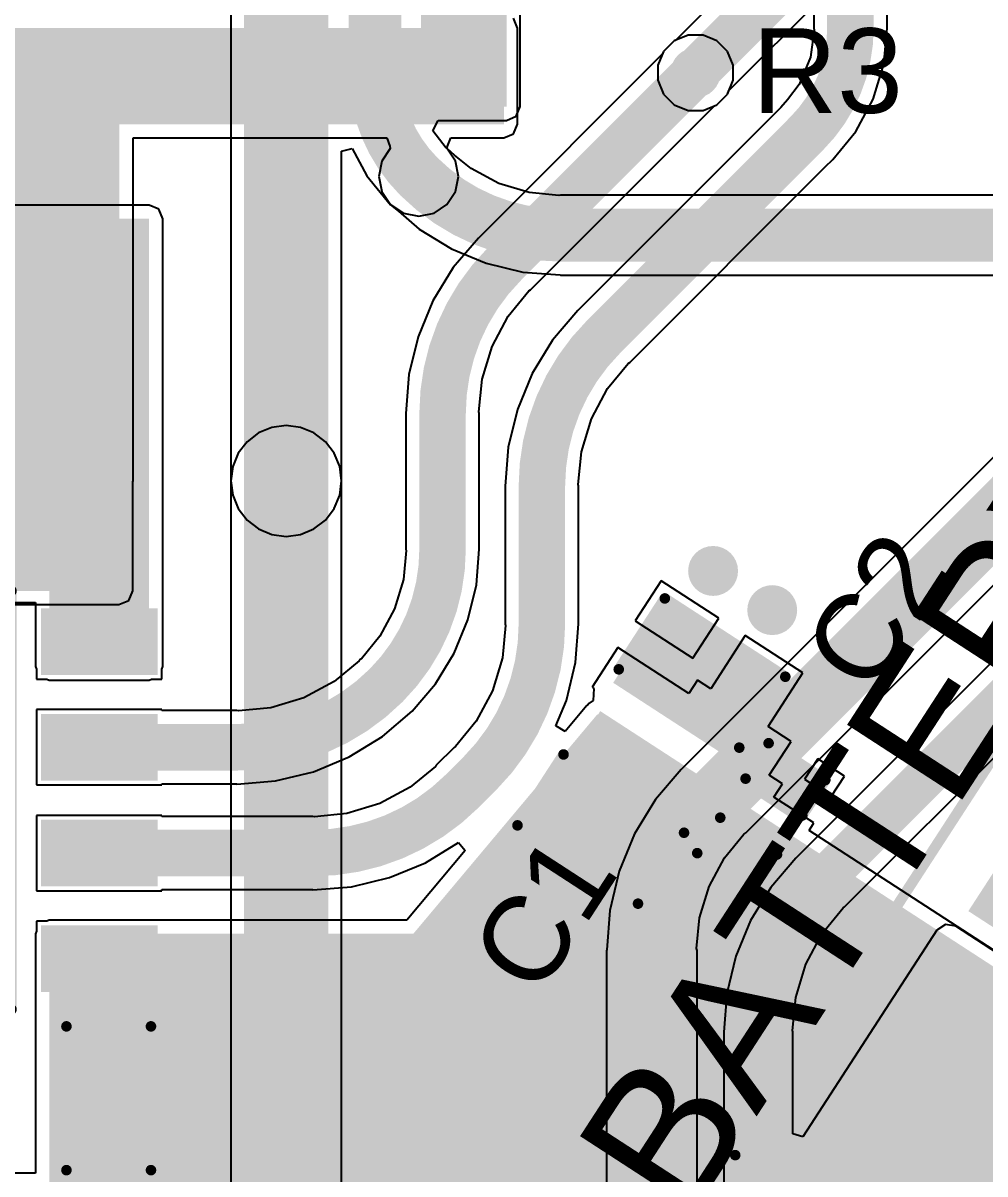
# Model space of a CAD drawing. Header units: millimetres. Extents: x -0.21 to 2.41, y -2.08 to 4.57.
# Drawn here: x 1.58 to 2.035, y -1.493 to -0.948 of the extents above; entities that cross this region are included whole.
import ezdxf

# ---------------------------------------------------------------- set-up
doc = ezdxf.new("R2010")
doc.units = ezdxf.units.MM
doc.header["$MEASUREMENT"] = 0
for name, color, linetype in [('BottomLayer', 5, 'Continuous'), ('BottomSolder', 6, 'Continuous'), ('MultiLayer', 9, 'Continuous'), ('PadHoleLayer', 156, 'Continuous'), ('TopLayer', 1, 'Continuous'), ('TopOverlay', 2, 'Continuous'), ('TopPaste', 8, 'Continuous'), ('TopSolder', 216, 'Continuous'), ('ViaHoleLayer', 16, 'Continuous')]:
    doc.layers.add(name, color=color, linetype=linetype)
doc.styles.add('Arial', font='arial.ttf', dxfattribs={"height": 0.2})

# ---------------------------------------------------------------- blocks, each defined once
blk = doc.blocks.new('ESOP_8_77')
at = {"layer": 'TopLayer'}
for points in [[(-0.13813, 0.08681), (-0.09089, 0.08681), (-0.09089, 0.06319), (-0.13813, 0.06319)], [(0.09089, 0.08681), (0.13813, 0.08681), (0.13813, 0.06319), (0.09089, 0.06319)], [(-0.04724, 0.06496), (0.04724, 0.06496), (0.04724, -0.06496), (-0.04724, -0.06496)], [(-0.13813, 0.03681), (-0.09089, 0.03681), (-0.09089, 0.01319), (-0.13813, 0.01319)], [(0.09089, 0.03681), (0.13813, 0.03681), (0.13813, 0.01319), (0.09089, 0.01319)], [(-0.13813, -0.01319), (-0.09089, -0.01319), (-0.09089, -0.03681), (-0.13813, -0.03681)], [(0.09089, -0.01319), (0.13813, -0.01319), (0.13813, -0.03681), (0.09089, -0.03681)], [(-0.13813, -0.06319), (-0.09089, -0.06319), (-0.09089, -0.08681), (-0.13813, -0.08681)], [(0.09089, -0.06319), (0.13813, -0.06319), (0.13813, -0.08681), (0.09089, -0.08681)]]:
    blk.add_hatch(color=1, dxfattribs=at).paths.add_polyline_path(points)
at = {"layer": 'TopPaste'}
for points in [[(-0.13813, 0.08681), (-0.09089, 0.08681), (-0.09089, 0.06319), (-0.13813, 0.06319)], [(0.09089, 0.08681), (0.13813, 0.08681), (0.13813, 0.06319), (0.09089, 0.06319)], [(-0.04724, 0.06496), (0.04724, 0.06496), (0.04724, -0.06496), (-0.04724, -0.06496)], [(-0.13813, 0.03681), (-0.09089, 0.03681), (-0.09089, 0.01319), (-0.13813, 0.01319)], [(0.09089, 0.03681), (0.13813, 0.03681), (0.13813, 0.01319), (0.09089, 0.01319)], [(-0.13813, -0.01319), (-0.09089, -0.01319), (-0.09089, -0.03681), (-0.13813, -0.03681)], [(0.09089, -0.01319), (0.13813, -0.01319), (0.13813, -0.03681), (0.09089, -0.03681)], [(-0.13813, -0.06319), (-0.09089, -0.06319), (-0.09089, -0.08681), (-0.13813, -0.08681)], [(0.09089, -0.06319), (0.13813, -0.06319), (0.13813, -0.08681), (0.09089, -0.08681)]]:
    blk.add_hatch(color=8, dxfattribs=at).paths.add_polyline_path(points)
at = {"layer": 'TopSolder'}
for points in [[(-0.14213, 0.09081), (-0.08689, 0.09081), (-0.08689, 0.05919), (-0.14213, 0.05919)], [(0.08689, 0.09081), (0.14213, 0.09081), (0.14213, 0.05919), (0.08689, 0.05919)], [(-0.05124, 0.06896), (0.05124, 0.06896), (0.05124, -0.06896), (-0.05124, -0.06896)], [(-0.14213, 0.04081), (-0.08689, 0.04081), (-0.08689, 0.00919), (-0.14213, 0.00919)], [(0.08689, 0.04081), (0.14213, 0.04081), (0.14213, 0.00919), (0.08689, 0.00919)], [(-0.14213, -0.00919), (-0.08689, -0.00919), (-0.08689, -0.04081), (-0.14213, -0.04081)], [(0.08689, -0.00919), (0.14213, -0.00919), (0.14213, -0.04081), (0.08689, -0.04081)], [(-0.14213, -0.05919), (-0.08689, -0.05919), (-0.08689, -0.09081), (-0.14213, -0.09081)], [(0.08689, -0.05919), (0.14213, -0.05919), (0.14213, -0.09081), (0.08689, -0.09081)]]:
    blk.add_hatch(color=216, dxfattribs=at).paths.add_polyline_path(points)
at = {"layer": 'TopOverlay'}
for points, const_width in [([(-0.075, 0.099), (0.073, 0.099)], 0.005), ([(-0.075, 0.099), (-0.075, -0.099)], 0.005), ([(0.073, -0.099), (0.073, 0.099)], 0.005), ([(-0.15265, 0.08069), (-0.14765, 0.07569)], 0.01181), ([(-0.15265, 0.07069), (-0.15265, 0.08069)], 0.01181), ([(-0.15265, 0.07069), (-0.14765, 0.07569)], 0.01181), ([(-0.075, -0.099), (0.073, -0.099)], 0.005)]:
    blk.add_lwpolyline(points, dxfattribs=dict(at, const_width=const_width))
for points, const_width in [([(-0.07625, 0.099, 1), (-0.07375, 0.099, 1)], 0.0025), ([(-0.07625, 0.099, 1), (-0.07375, 0.099, 1)], 0.0025), ([(0.07175, 0.099, 1), (0.07425, 0.099, 1)], 0.0025), ([(0.07175, 0.099, 1), (0.07425, 0.099, 1)], 0.0025), ([(-0.1556, 0.08069, 1), (-0.14969, 0.08069, 1)], 0.00591), ([(-0.1556, 0.08069, 1), (-0.14969, 0.08069, 1)], 0.00591), ([(-0.1556, 0.07069, 1), (-0.14969, 0.07069, 1)], 0.00591), ([(-0.1556, 0.07069, 1), (-0.14969, 0.07069, 1)], 0.00591), ([(-0.1506, 0.07569, 1), (-0.14469, 0.07569, 1)], 0.00591), ([(-0.1506, 0.07569, 1), (-0.14469, 0.07569, 1)], 0.00591), ([(-0.07625, -0.099, 1), (-0.07375, -0.099, 1)], 0.0025), ([(-0.07625, -0.099, 1), (-0.07375, -0.099, 1)], 0.0025), ([(0.07175, -0.099, 1), (0.07425, -0.099, 1)], 0.0025), ([(0.07175, -0.099, 1), (0.07425, -0.099, 1)], 0.0025)]:
    blk.add_lwpolyline(points, format="xyb", close=True, dxfattribs=dict(at, const_width=const_width))
blk = doc.blocks.new('B2B_XH_A_LF__SN___92')
at = {"layer": 'BottomLayer'}
blk.add_hatch(color=5, dxfattribs=at).paths.add_polyline_path([(-0.08858, 0.03937), (-0.00984, 0.03937), (-0.00984, -0.03937), (-0.08858, -0.03937)])
h = blk.add_hatch(color=5, dxfattribs=at)
edge = h.paths.add_edge_path()
edge.add_arc((0.04921, 0), 0.03937, 0, 360)
at = {"layer": 'BottomSolder'}
blk.add_hatch(color=6, dxfattribs=at).paths.add_polyline_path([(-0.09258, 0.04337), (-0.00584, 0.04337), (-0.00584, -0.04337), (-0.09258, -0.04337)])
h = blk.add_hatch(color=6, dxfattribs=at)
edge = h.paths.add_edge_path()
edge.add_arc((0.04921, 0), 0.04337, 0, 360)
at = {"layer": 'MultiLayer'}
blk.add_hatch(color=9, dxfattribs=at).paths.add_polyline_path([(-0.08858, 0.03937), (-0.00984, 0.03937), (-0.00984, -0.03937), (-0.08858, -0.03937)])
h = blk.add_hatch(color=9, dxfattribs=at)
edge = h.paths.add_edge_path()
edge.add_arc((0.04921, 0), 0.03937, 0, 360)
at = {"layer": 'PadHoleLayer'}
h = blk.add_hatch(color=156, dxfattribs=at)
edge = h.paths.add_edge_path()
edge.add_arc((-0.04921, 0), 0.01969, 0, 360)
h = blk.add_hatch(color=156, dxfattribs=at)
edge = h.paths.add_edge_path()
edge.add_arc((0.04921, 0), 0.01969, 0, 360)
at = {"layer": 'TopLayer'}
blk.add_hatch(color=1, dxfattribs=at).paths.add_polyline_path([(-0.08858, 0.03937), (-0.00984, 0.03937), (-0.00984, -0.03937), (-0.08858, -0.03937)])
h = blk.add_hatch(color=1, dxfattribs=at)
edge = h.paths.add_edge_path()
edge.add_arc((0.04921, 0), 0.03937, 0, 360)
at = {"layer": 'TopSolder'}
blk.add_hatch(color=216, dxfattribs=at).paths.add_polyline_path([(-0.09258, 0.04337), (-0.00584, 0.04337), (-0.00584, -0.04337), (-0.09258, -0.04337)])
h = blk.add_hatch(color=216, dxfattribs=at)
edge = h.paths.add_edge_path()
edge.add_arc((0.04921, 0), 0.04337, 0, 360)
at = {"layer": 'TopOverlay', "const_width": 0.005}
for points in [[(-0.1489, -0.13512), (-0.1489, 0.09614)], [(0.14724, 0.09614), (-0.1489, 0.09614)], [(0.14724, -0.13512), (0.14724, 0.09614)], [(0.14724, -0.13512), (-0.1489, -0.13512)]]:
    blk.add_lwpolyline(points, dxfattribs=at)
at = {"layer": 'TopOverlay', "const_width": 0.0025}
for points in [[(-0.15015, 0.09614, 1), (-0.14765, 0.09614, 1)], [(-0.15015, 0.09614, 1), (-0.14765, 0.09614, 1)], [(0.14599, 0.09614, 1), (0.14849, 0.09614, 1)], [(0.14599, 0.09614, 1), (0.14849, 0.09614, 1)], [(-0.15015, -0.13512, 1), (-0.14765, -0.13512, 1)], [(-0.15015, -0.13512, 1), (-0.14765, -0.13512, 1)], [(0.14599, -0.13512, 1), (0.14849, -0.13512, 1)], [(0.14599, -0.13512, 1), (0.14849, -0.13512, 1)]]:
    blk.add_lwpolyline(points, format="xyb", close=True, dxfattribs=at)
blk = doc.blocks.new('C___0805_109')
at = {"layer": 'TopLayer'}
for points in [[(-0.06, 0.03), (-0.02, 0.03), (-0.02, -0.03), (-0.06, -0.03)], [(0.02, 0.03), (0.06, 0.03), (0.06, -0.03), (0.02, -0.03)]]:
    blk.add_hatch(color=1, dxfattribs=at).paths.add_polyline_path(points)
at = {"layer": 'TopPaste'}
for points in [[(-0.06, 0.03), (-0.02, 0.03), (-0.02, -0.03), (-0.06, -0.03)], [(0.02, 0.03), (0.06, 0.03), (0.06, -0.03), (0.02, -0.03)]]:
    blk.add_hatch(color=8, dxfattribs=at).paths.add_polyline_path(points)
at = {"layer": 'TopSolder'}
for points in [[(-0.06276, 0.03276), (-0.01724, 0.03276), (-0.01724, -0.03276), (-0.06276, -0.03276)], [(0.01724, 0.03276), (0.06276, 0.03276), (0.06276, -0.03276), (0.01724, -0.03276)]]:
    blk.add_hatch(color=216, dxfattribs=at).paths.add_polyline_path(points)
at = {"layer": 'TopOverlay', "const_width": 0.005}
for points in [[(-0.064, -0.034), (-0.064, 0.034)], [(-0.064, 0.034), (-0.024, 0.034)], [(0.024, 0.034), (0.064, 0.034)], [(0.064, -0.034), (0.064, 0.034)], [(-0.064, -0.034), (-0.024, -0.034)], [(0.024, -0.034), (0.064, -0.034)]]:
    blk.add_lwpolyline(points, dxfattribs=at)
at = {"layer": 'TopOverlay', "const_width": 0.0025}
for points in [[(-0.06525, 0.034, 1), (-0.06275, 0.034, 1)], [(-0.06525, 0.034, 1), (-0.06275, 0.034, 1)], [(-0.02525, 0.034, 1), (-0.02275, 0.034, 1)], [(0.02275, 0.034, 1), (0.02525, 0.034, 1)], [(0.06275, 0.034, 1), (0.06525, 0.034, 1)], [(0.06275, 0.034, 1), (0.06525, 0.034, 1)], [(-0.06525, -0.034, 1), (-0.06275, -0.034, 1)], [(-0.06525, -0.034, 1), (-0.06275, -0.034, 1)], [(-0.02525, -0.034, 1), (-0.02275, -0.034, 1)], [(0.02275, -0.034, 1), (0.02525, -0.034, 1)], [(0.06275, -0.034, 1), (0.06525, -0.034, 1)], [(0.06275, -0.034, 1), (0.06525, -0.034, 1)]]:
    blk.add_lwpolyline(points, format="xyb", close=True, dxfattribs=at)
blk = doc.blocks.new('C___0402_110')
at = {"layer": 'TopLayer'}
for points in [[(-0.0275, -0.0125), (-0.0275, 0.0125), (-0.0095, 0.0125), (-0.0095, -0.0125)], [(0.0095, -0.0125), (0.0095, 0.0125), (0.0275, 0.0125), (0.0275, -0.0125)]]:
    blk.add_hatch(color=1, dxfattribs=at).paths.add_polyline_path(points)
at = {"layer": 'TopPaste'}
for points in [[(-0.0275, -0.0125), (-0.0275, 0.0125), (-0.0095, 0.0125), (-0.0095, -0.0125)], [(0.0095, -0.0125), (0.0095, 0.0125), (0.0275, 0.0125), (0.0275, -0.0125)]]:
    blk.add_hatch(color=8, dxfattribs=at).paths.add_polyline_path(points)
at = {"layer": 'TopSolder'}
for points in [[(-0.02986, -0.01486), (-0.02986, 0.01486), (-0.00714, 0.01486), (-0.00714, -0.01486)], [(0.00714, -0.01486), (0.00714, 0.01486), (0.02986, 0.01486), (0.02986, -0.01486)]]:
    blk.add_hatch(color=216, dxfattribs=at).paths.add_polyline_path(points)
at = {"layer": 'TopOverlay', "const_width": 0.005}
for points in [[(-0.031, -0.016), (-0.031, 0.016)], [(-0.011, 0.016), (-0.031, 0.016)], [(0.031, 0.016), (0.011, 0.016)], [(0.031, -0.016), (0.031, 0.016)], [(-0.011, -0.016), (-0.031, -0.016)], [(0.031, -0.016), (0.011, -0.016)]]:
    blk.add_lwpolyline(points, dxfattribs=at)
at = {"layer": 'TopOverlay', "const_width": 0.0025}
for points in [[(-0.03225, 0.016, 1), (-0.02975, 0.016, 1)], [(-0.03225, 0.016, 1), (-0.02975, 0.016, 1)], [(-0.01225, 0.016, 1), (-0.00975, 0.016, 1)], [(0.00975, 0.016, 1), (0.01225, 0.016, 1)], [(0.02975, 0.016, 1), (0.03225, 0.016, 1)], [(0.02975, 0.016, 1), (0.03225, 0.016, 1)], [(-0.03225, -0.016, 1), (-0.02975, -0.016, 1)], [(-0.03225, -0.016, 1), (-0.02975, -0.016, 1)], [(-0.01225, -0.016, 1), (-0.00975, -0.016, 1)], [(0.00975, -0.016, 1), (0.01225, -0.016, 1)], [(0.02975, -0.016, 1), (0.03225, -0.016, 1)], [(0.02975, -0.016, 1), (0.03225, -0.016, 1)]]:
    blk.add_lwpolyline(points, format="xyb", close=True, dxfattribs=at)
blk = doc.blocks.new('C___0805_113')
at = {"layer": 'TopLayer'}
for points in [[(-0.06, 0.03), (-0.02, 0.03), (-0.02, -0.03), (-0.06, -0.03)], [(0.02, 0.03), (0.06, 0.03), (0.06, -0.03), (0.02, -0.03)]]:
    blk.add_hatch(color=1, dxfattribs=at).paths.add_polyline_path(points)
at = {"layer": 'TopPaste'}
for points in [[(-0.06, 0.03), (-0.02, 0.03), (-0.02, -0.03), (-0.06, -0.03)], [(0.02, 0.03), (0.06, 0.03), (0.06, -0.03), (0.02, -0.03)]]:
    blk.add_hatch(color=8, dxfattribs=at).paths.add_polyline_path(points)
at = {"layer": 'TopSolder'}
for points in [[(-0.06276, 0.03276), (-0.01724, 0.03276), (-0.01724, -0.03276), (-0.06276, -0.03276)], [(0.01724, 0.03276), (0.06276, 0.03276), (0.06276, -0.03276), (0.01724, -0.03276)]]:
    blk.add_hatch(color=216, dxfattribs=at).paths.add_polyline_path(points)
at = {"layer": 'TopOverlay', "const_width": 0.005}
for points in [[(-0.064, -0.034), (-0.064, 0.034)], [(-0.024, 0.034), (-0.064, 0.034)], [(0.064, 0.034), (0.024, 0.034)], [(0.064, -0.034), (0.064, 0.034)], [(-0.024, -0.034), (-0.064, -0.034)], [(0.064, -0.034), (0.024, -0.034)]]:
    blk.add_lwpolyline(points, dxfattribs=at)
at = {"layer": 'TopOverlay', "const_width": 0.0025}
for points in [[(-0.06525, 0.034, 1), (-0.06275, 0.034, 1)], [(-0.06525, 0.034, 1), (-0.06275, 0.034, 1)], [(-0.02525, 0.034, 1), (-0.02275, 0.034, 1)], [(0.02275, 0.034, 1), (0.02525, 0.034, 1)], [(0.06275, 0.034, 1), (0.06525, 0.034, 1)], [(0.06275, 0.034, 1), (0.06525, 0.034, 1)], [(-0.06525, -0.034, 1), (-0.06275, -0.034, 1)], [(-0.06525, -0.034, 1), (-0.06275, -0.034, 1)], [(-0.02525, -0.034, 1), (-0.02275, -0.034, 1)], [(0.02275, -0.034, 1), (0.02525, -0.034, 1)], [(0.06275, -0.034, 1), (0.06525, -0.034, 1)], [(0.06275, -0.034, 1), (0.06525, -0.034, 1)]]:
    blk.add_lwpolyline(points, format="xyb", close=True, dxfattribs=at)

msp = doc.modelspace()

# ---------------------------------------------------------------- hatches: boundary and pattern name
at = {"layer": 'BottomLayer'}
for points in [[(1.52147, -0.95083), (1.52147, -0.99635), (1.8073, -0.99635), (1.8073, -0.95083)], [(1.62533, -0.95968), (1.52127, -0.95968), (1.52127, -1.16505), (1.62533, -1.16505)], [(1.52127, -1.21705), (1.62514, -1.21705), (1.62514, -1.11075), (1.52127, -1.11075)], [(1.30928, -1.21705), (1.60828, -1.21705), (1.60828, -1.149), (1.30928, -1.149)], [(2.10126, -1.25432), (2.02709, -1.36852), (2.18964, -1.47408), (2.26381, -1.35988)], [(2.01765, -1.38114), (1.94925, -1.48647), (2.1121, -1.59223), (2.1805, -1.4869)]]:
    msp.add_hatch(color=5, dxfattribs=at).paths.add_polyline_path(points)
h = msp.add_hatch(color=5, dxfattribs=at)
edge = h.paths.add_edge_path()
edge.add_arc((1.79015, -0.97263), 0.01181, 0, 360)
h = msp.add_hatch(color=5, dxfattribs=at)
edge = h.paths.add_edge_path()
edge.add_arc((1.898, -0.972), 0.01181, 0, 360)
h = msp.add_hatch(color=5, dxfattribs=at)
edge = h.paths.add_edge_path()
edge.add_arc((1.767, -1.021), 0.01181, 0, 360)
h = msp.add_hatch(color=5, dxfattribs=at)
edge = h.paths.add_edge_path()
edge.add_arc((1.59216, -1.13705), 0.01181, 0, 360)
h = msp.add_hatch(color=5, dxfattribs=at)
edge = h.paths.add_edge_path()
edge.add_arc((1.70428, -1.16505), 0.01181, 0, 360)
h = msp.add_hatch(color=5, dxfattribs=at)
edge = h.paths.add_edge_path()
edge.add_arc((1.59216, -1.18205), 0.01181, 0, 360)
h = msp.add_hatch(color=5, dxfattribs=at)
edge = h.paths.add_edge_path()
edge.add_arc((1.90629, -1.20763), 0.01181, 0, 360)
h = msp.add_hatch(color=5, dxfattribs=at)
edge = h.paths.add_edge_path()
edge.add_arc((1.93428, -1.22616), 0.01181, 0, 360)
h = msp.add_hatch(color=5, dxfattribs=at)
edge = h.paths.add_edge_path()
edge.add_arc((2.02268, -1.41599), 0.01181, 0, 360)
h = msp.add_hatch(color=5, dxfattribs=at)
edge = h.paths.add_edge_path()
edge.add_arc((1.98568, -1.46899), 0.01181, 0, 360)
at = {"layer": 'TopLayer'}
for points in [[(1.80857, -0.84536), (1.768, -0.84536), (1.768, -0.988), (1.80857, -0.988)], [(1.44166, -1.07816), (1.63941, -1.07816), (1.63941, -1.04105), (1.44166, -1.04105)], [(1.50128, -1.21605), (1.63941, -1.21605), (1.63941, -1.04105), (1.50128, -1.04105)], [(1.59216, -1.25286), (1.63941, -1.25286), (1.63941, -1.04124), (1.59216, -1.04124)], [(1.85156, -1.2754), (1.73845, -1.41021), (1.81996, -1.47861), (1.93308, -1.3438)], [(1.8529, -1.27393), (1.81726, -1.3288), (2.03997, -1.47343), (2.07561, -1.41856)], [(1.99101, -1.36384), (1.91256, -1.48466), (2.10205, -1.60771), (2.1805, -1.4869)], [(1.59216, -1.55305), (1.64428, -1.55305), (1.64428, -1.37924), (1.59216, -1.37924)], [(1.59216, -1.519), (2.01382, -1.519), (2.01382, -1.37924), (1.59216, -1.37924)]]:
    msp.add_hatch(color=1, dxfattribs=at).paths.add_polyline_path(points)
h = msp.add_hatch(color=1, dxfattribs=at)
edge = h.paths.add_edge_path()
edge.add_arc((1.79015, -0.97263), 0.01181, 0, 360)
h = msp.add_hatch(color=1, dxfattribs=at)
edge = h.paths.add_edge_path()
edge.add_arc((1.898, -0.972), 0.01181, 0, 360)
h = msp.add_hatch(color=1, dxfattribs=at)
edge = h.paths.add_edge_path()
edge.add_arc((1.767, -1.021), 0.01181, 0, 360)
h = msp.add_hatch(color=1, dxfattribs=at)
edge = h.paths.add_edge_path()
edge.add_arc((1.59216, -1.13705), 0.01181, 0, 360)
h = msp.add_hatch(color=1, dxfattribs=at)
edge = h.paths.add_edge_path()
edge.add_arc((1.70428, -1.16505), 0.01181, 0, 360)
h = msp.add_hatch(color=1, dxfattribs=at)
edge = h.paths.add_edge_path()
edge.add_arc((1.59216, -1.18205), 0.01181, 0, 360)
h = msp.add_hatch(color=1, dxfattribs=at)
edge = h.paths.add_edge_path()
edge.add_arc((1.90629, -1.20763), 0.01181, 0, 360)
h = msp.add_hatch(color=1, dxfattribs=at)
edge = h.paths.add_edge_path()
edge.add_arc((1.93428, -1.22616), 0.01181, 0, 360)
h = msp.add_hatch(color=1, dxfattribs=at)
edge = h.paths.add_edge_path()
edge.add_arc((2.02268, -1.41599), 0.01181, 0, 360)
h = msp.add_hatch(color=1, dxfattribs=at)
edge = h.paths.add_edge_path()
edge.add_arc((1.98568, -1.46899), 0.01181, 0, 360)
at = {"layer": 'ViaHoleLayer'}
h = msp.add_hatch(color=16, dxfattribs=at)
edge = h.paths.add_edge_path()
edge.add_arc((1.79015, -0.97263), 0.00591, 0, 360)
h = msp.add_hatch(color=16, dxfattribs=at)
edge = h.paths.add_edge_path()
edge.add_arc((1.898, -0.972), 0.00591, 0, 360)
h = msp.add_hatch(color=16, dxfattribs=at)
edge = h.paths.add_edge_path()
edge.add_arc((1.767, -1.021), 0.00591, 0, 360)
h = msp.add_hatch(color=16, dxfattribs=at)
edge = h.paths.add_edge_path()
edge.add_arc((1.59216, -1.13705), 0.00591, 0, 360)
h = msp.add_hatch(color=16, dxfattribs=at)
edge = h.paths.add_edge_path()
edge.add_arc((1.70428, -1.16505), 0.00591, 0, 360)
h = msp.add_hatch(color=16, dxfattribs=at)
edge = h.paths.add_edge_path()
edge.add_arc((1.59216, -1.18205), 0.00591, 0, 360)
h = msp.add_hatch(color=16, dxfattribs=at)
edge = h.paths.add_edge_path()
edge.add_arc((1.90629, -1.20763), 0.00591, 0, 360)
h = msp.add_hatch(color=16, dxfattribs=at)
edge = h.paths.add_edge_path()
edge.add_arc((1.93428, -1.22616), 0.00591, 0, 360)
h = msp.add_hatch(color=16, dxfattribs=at)
edge = h.paths.add_edge_path()
edge.add_arc((2.02268, -1.41599), 0.00591, 0, 360)
h = msp.add_hatch(color=16, dxfattribs=at)
edge = h.paths.add_edge_path()
edge.add_arc((1.98568, -1.46899), 0.00591, 0, 360)

# ---------------------------------------------------------------- linework, layer by layer
at = {"layer": 'BottomLayer'}
for p, q in [((1.98928, -0.85589), (1.88852, -0.95665)), ((1.9138, -0.98039), (2.01457, -0.87962)), ((1.81379, -0.95083), (1.81189, -0.94624)), ((1.81379, -0.99635), (1.81379, -0.95083)), ((1.88791, -0.9569), (1.8829, -0.96191)), ((1.88852, -0.95665), (1.88791, -0.9569)), ((1.8829, -0.96191), (1.88019, -0.96846)), ((1.88019, -0.96846), (1.88019, -0.97554)), ((2.21885, -0.97387), (1.89143, -1.30129)), ((1.88019, -0.97554), (1.8829, -0.98209)), ((1.8829, -0.98209), (1.88791, -0.9871)), ((1.90809, -0.9871), (1.9131, -0.98209)), ((1.9131, -0.98209), (1.9138, -0.98039)), ((1.88791, -0.9871), (1.89446, -0.98981)), ((1.89446, -0.98981), (1.90154, -0.98981)), ((1.90154, -0.98981), (1.90809, -0.9871)), ((1.8073, -1.00284), (1.81189, -1.00094)), ((1.81189, -1.00094), (1.81379, -0.99635)), ((1.63183, -1.16505), (1.63183, -1.00284)), ((1.63183, -1.00284), (1.75188, -1.00284)), ((1.75188, -1.00284), (1.75333, -1.00677)), ((1.75333, -1.00677), (1.75354, -1.00784)), ((1.78048, -1.00779), (1.78068, -1.00674)), ((1.78068, -1.00674), (1.78212, -1.00284)), ((1.78212, -1.00284), (1.8073, -1.00284)), ((1.92171, -1.33157), (2.24913, -1.00415)), ((2.28643, -1.00248), (1.94543, -1.34347)), ((1.75354, -1.00784), (1.74957, -1.01378)), ((1.78398, -1.01095), (1.78048, -1.00779)), ((1.79173, -1.01731), (1.78398, -1.01095)), ((1.74957, -1.01378), (1.74814, -1.021)), ((1.80491, -1.02435), (1.79173, -1.01731)), ((1.74814, -1.021), (1.74957, -1.02822)), ((1.74957, -1.02822), (1.75366, -1.03434)), ((1.81921, -1.02869), (1.80491, -1.02435)), ((1.83331, -1.03008), (1.81921, -1.02869)), ((1.96851, -1.36654), (2.3095, -1.02555)), ((1.75366, -1.03434), (1.75366, -1.03434)), ((1.75366, -1.03434), (1.75369, -1.03437)), ((1.75369, -1.03437), (1.75371, -1.03438)), ((1.83408, -1.02992), (1.83331, -1.03008)), ((2.07886, -1.02992), (1.83408, -1.02992)), ((1.75371, -1.03438), (1.75736, -1.03748)), ((1.75736, -1.03748), (1.76724, -1.04592)), ((1.76724, -1.04592), (1.78245, -1.05524)), ((1.78245, -1.05524), (1.79894, -1.06207)), ((1.79894, -1.06207), (1.81629, -1.06624)), ((1.81629, -1.06624), (1.83398, -1.06763)), ((1.83398, -1.06763), (1.83408, -1.06765)), ((1.83408, -1.06765), (2.07886, -1.06765)), ((1.69117, -1.14234), (1.68573, -1.1465)), ((1.69749, -1.13972), (1.69117, -1.14234)), ((1.70428, -1.13882), (1.69749, -1.13972)), ((1.71107, -1.13972), (1.70428, -1.13882)), ((1.71739, -1.14234), (1.71107, -1.13972)), ((1.72282, -1.1465), (1.71739, -1.14234)), ((1.68573, -1.1465), (1.68157, -1.15193)), ((1.72699, -1.15193), (1.72282, -1.1465)), ((1.68157, -1.15193), (1.67895, -1.15826)), ((1.72961, -1.15826), (1.72699, -1.15193)), ((1.67895, -1.15826), (1.67805, -1.16505)), ((1.7305, -1.16505), (1.72961, -1.15826)), ((1.63163, -1.16551), (1.63183, -1.16505)), ((1.63163, -1.21705), (1.63163, -1.16551)), ((1.67805, -1.16505), (1.67805, -1.50429)), ((1.7305, -1.50986), (1.7305, -1.16505)), ((1.62973, -1.22164), (1.63163, -1.21705)), ((1.41777, -1.22354), (1.62514, -1.22354)), ((1.62514, -1.22354), (1.62973, -1.22164)), ((1.89125, -1.30155), (1.87908, -1.3158)), ((1.89143, -1.30129), (1.89125, -1.30155)), ((1.87908, -1.3158), (1.86913, -1.33204)), ((1.86913, -1.33204), (1.86184, -1.34964)), ((1.91169, -1.34332), (1.92088, -1.33213)), ((1.92088, -1.33213), (1.92171, -1.33157)), ((1.9044, -1.35696), (1.91169, -1.34332)), ((1.9454, -1.34344), (1.93354, -1.35732)), ((1.94543, -1.34347), (1.9454, -1.34344)), ((1.86184, -1.34964), (1.8574, -1.36816)), ((1.89991, -1.37175), (1.9044, -1.35696)), ((1.93354, -1.35732), (1.924, -1.37289)), ((1.8574, -1.36816), (1.85593, -1.38683)), ((1.8985, -1.38616), (1.89991, -1.37175)), ((1.95792, -1.3791), (1.96789, -1.36695)), ((1.96789, -1.36695), (1.96851, -1.36654)), ((1.924, -1.37289), (1.91702, -1.38976)), ((2.0163, -1.37479), (2.0122, -1.3776)), ((2.02119, -1.37569), (2.0163, -1.37479)), ((2.0691, -1.40681), (2.02119, -1.37569)), ((2.0122, -1.3776), (1.94879, -1.47525)), ((1.95016, -1.39361), (1.95792, -1.3791)), ((1.85593, -1.38683), (1.85587, -1.38714)), ((1.85587, -1.38714), (1.85587, -1.58063)), ((1.89869, -1.38714), (1.8985, -1.38616)), ((1.89869, -1.58063), (1.89869, -1.38714)), ((1.91702, -1.38976), (1.91275, -1.40751)), ((1.94539, -1.40935), (1.95016, -1.39361)), ((1.91275, -1.40751), (1.91132, -1.42572)), ((1.94385, -1.42498), (1.94539, -1.40935)), ((1.91132, -1.42572), (1.91137, -1.42572)), ((1.91137, -1.42572), (1.91137, -1.52917)), ((1.94399, -1.42572), (1.94385, -1.42498)), ((1.94399, -1.47383), (1.94399, -1.42572)), ((1.94879, -1.47525), (1.94399, -1.47383))]:
    msp.add_line(p, q, dxfattribs=at)
for points, const_width in [([(1.898, -0.97168), (2.00508, -0.8646)], 0.022), ([(1.898, -0.972), (1.898, -0.97168)], 0.022), ([(1.90657, -1.31643), (2.23399, -0.98901)], 0.03), ([(1.95697, -1.35501), (2.29796, -1.01401)], 0.02), ([(1.83408, -1.04879), (2.07886, -1.04879)], 0.025), ([(1.55911, -1.15705), (1.5854, -1.13075)], 0.04), ([(1.70428, -1.53192), (1.70428, -1.16505)], 0.04), ([(1.87728, -1.58063), (1.87728, -1.38714)], 0.03), ([(1.92768, -1.52917), (1.92768, -1.42572)], 0.02)]:
    msp.add_lwpolyline(points, dxfattribs=dict(at, const_width=const_width))
for points, const_width in [([(1.8925, -0.97168, 1), (1.9035, -0.97168, 1)], 0.011), ([(1.8925, -0.97168, 1), (1.9035, -0.97168, 1)], 0.011), ([(1.8925, -0.972, 1), (1.9035, -0.972, 1)], 0.011), ([(1.76075, -1.021, 1), (1.77325, -1.021, 1)], 0.0125), ([(1.76078, -1.02103, 1), (1.77328, -1.02103, 1)], 0.0125), ([(1.76078, -1.02103, 1), (1.77328, -1.02103, 1)], 0.0125), ([(1.82783, -1.04879, 1), (1.84033, -1.04879, 1)], 0.0125), ([(1.82783, -1.04879, 1), (1.84033, -1.04879, 1)], 0.0125), ([(1.5754, -1.13075, 1), (1.5954, -1.13075, 1)], 0.02), ([(1.69428, -1.16505, 1), (1.71428, -1.16505, 1)], 0.02), ([(1.89907, -1.31643, 1), (1.91407, -1.31643, 1)], 0.015), ([(1.89907, -1.31643, 1), (1.91407, -1.31643, 1)], 0.015), ([(1.95197, -1.35501, 1), (1.96197, -1.35501, 1)], 0.01), ([(1.95197, -1.35501, 1), (1.96197, -1.35501, 1)], 0.01), ([(1.86978, -1.38714, 1), (1.88478, -1.38714, 1)], 0.015), ([(1.86978, -1.38714, 1), (1.88478, -1.38714, 1)], 0.015), ([(1.92268, -1.42572, 1), (1.93268, -1.42572, 1)], 0.01), ([(1.92268, -1.42572, 1), (1.93268, -1.42572, 1)], 0.01)]:
    msp.add_lwpolyline(points, format="xyb", close=True, dxfattribs=dict(at, const_width=const_width))
for points, const_width in [([(1.76703, -1.02103, -0.000107), (1.767, -1.021)], 0.025), ([(1.83408, -1.04879, -0.198801), (1.76703, -1.02103)], 0.025), ([(1.87728, -1.38714, -0.198912), (1.90657, -1.31643)], 0.03), ([(1.92768, -1.42572, -0.198912), (1.95697, -1.35501)], 0.02)]:
    msp.add_lwpolyline(points, format="xyb", dxfattribs=dict(at, const_width=const_width))
at = {"layer": 'TopLayer'}
for p, q in [((1.67805, -0.61581), (1.67805, -1.16505)), ((1.81506, -0.988), (1.81506, -0.84536)), ((1.95394, -0.94355), (1.95394, -0.95083)), ((1.98862, -0.95083), (1.98862, -0.94355)), ((1.95412, -0.95171), (1.95241, -0.96468)), ((1.95394, -0.95083), (1.95412, -0.95171)), ((1.98702, -0.96799), (1.98871, -0.95083)), ((1.98871, -0.95083), (1.98862, -0.95083)), ((1.88791, -0.9569), (1.8829, -0.96191)), ((1.89446, -0.95419), (1.88791, -0.9569)), ((1.90154, -0.95419), (1.89446, -0.95419)), ((1.90809, -0.9569), (1.90154, -0.95419)), ((1.9131, -0.96191), (1.90809, -0.9569)), ((1.88242, -0.96306), (1.79531, -1.05018)), ((1.8829, -0.96191), (1.88242, -0.96306)), ((1.91581, -0.96846), (1.9131, -0.96191)), ((1.91581, -0.97554), (1.91581, -0.96846)), ((1.95241, -0.96468), (1.94707, -0.97757)), ((1.98201, -0.98449), (1.98702, -0.96799)), ((1.9131, -0.98209), (1.91581, -0.97554)), ((1.94707, -0.97757), (1.94155, -0.98476)), ((1.90809, -0.9871), (1.9131, -0.98209)), ((1.94155, -0.98476), (1.93836, -0.98844)), ((1.97388, -0.9997), (1.98201, -0.98449)), ((1.81316, -0.99259), (1.81506, -0.988)), ((1.81982, -1.07469), (1.90694, -0.98758)), ((1.90694, -0.98758), (1.90809, -0.9871)), ((1.93836, -0.98844), (1.9349, -0.99191)), ((1.77368, -0.99949), (1.77615, -0.99449)), ((1.77615, -0.99449), (1.80857, -0.99449)), ((1.80857, -0.99449), (1.81316, -0.99259)), ((1.9349, -0.99191), (1.84231, -1.0845)), ((1.77993, -1.00764), (1.77368, -0.99949)), ((1.96294, -1.01303), (1.97388, -0.9997)), ((1.7305, -1.00903), (1.7355, -1.00778)), ((1.7305, -1.16505), (1.7305, -1.00903)), ((1.7355, -1.00778), (1.74246, -1.0208)), ((1.78034, -1.00766), (1.77993, -1.00764)), ((1.78443, -1.01378), (1.78034, -1.00766)), ((1.78034, -1.00766), (1.78034, -1.00766)), ((1.78586, -1.021), (1.78443, -1.01378)), ((1.86683, -1.10902), (1.95935, -1.0165)), ((1.95935, -1.0165), (1.96294, -1.01303)), ((1.96294, -1.01303), (1.96294, -1.01303)), ((1.74246, -1.0208), (1.75361, -1.03439)), ((1.78443, -1.02822), (1.78586, -1.021)), ((1.78034, -1.03434), (1.78443, -1.02822)), ((1.75361, -1.03439), (1.75366, -1.03434)), ((1.75366, -1.03434), (1.75978, -1.03843)), ((1.77422, -1.03843), (1.78034, -1.03434)), ((1.63941, -1.03455), (1.44166, -1.03455)), ((1.644, -1.03645), (1.63941, -1.03455)), ((1.6459, -1.04105), (1.644, -1.03645)), ((1.75978, -1.03843), (1.767, -1.03986)), ((1.767, -1.03986), (1.77422, -1.03843)), ((1.6459, -1.25286), (1.6459, -1.04105)), ((1.79529, -1.05016), (1.78333, -1.06416)), ((1.79531, -1.05018), (1.79529, -1.05016)), ((1.78333, -1.06416), (1.77371, -1.07986)), ((1.80935, -1.08709), (1.81916, -1.07513)), ((1.81916, -1.07513), (1.81982, -1.07469)), ((1.77371, -1.07986), (1.76666, -1.09688)), ((1.80169, -1.10142), (1.80935, -1.08709)), ((1.84229, -1.08448), (1.83033, -1.09848)), ((1.84231, -1.0845), (1.84229, -1.08448)), ((1.76666, -1.09688), (1.76236, -1.11478)), ((1.83033, -1.09848), (1.8207, -1.11419)), ((1.79697, -1.11697), (1.80169, -1.10142)), ((1.85635, -1.12141), (1.86616, -1.10946)), ((1.86616, -1.10946), (1.86683, -1.10902)), ((1.76236, -1.11478), (1.76092, -1.13314)), ((1.8207, -1.11419), (1.81366, -1.1312)), ((1.79546, -1.13236), (1.79697, -1.11697)), ((1.84869, -1.13575), (1.85635, -1.12141)), ((1.79561, -1.13314), (1.79546, -1.13236)), ((1.81366, -1.1312), (1.80936, -1.14911)), ((1.76092, -1.13314), (1.76095, -1.13314)), ((1.76095, -1.13314), (1.76095, -1.19727)), ((1.79561, -1.19727), (1.79561, -1.13314)), ((1.84398, -1.1513), (1.84869, -1.13575)), ((1.80936, -1.14911), (1.80791, -1.16747)), ((1.84246, -1.16669), (1.84398, -1.1513)), ((1.67805, -1.16505), (1.67895, -1.17183)), ((1.72961, -1.17183), (1.7305, -1.16505)), ((1.80791, -1.16747), (1.80794, -1.16747)), ((1.80794, -1.16747), (1.80794, -1.23263)), ((1.84262, -1.16747), (1.84246, -1.16669)), ((1.84262, -1.23263), (1.84262, -1.16747)), ((1.67895, -1.17183), (1.68157, -1.17816)), ((1.72699, -1.17816), (1.72961, -1.17183)), ((1.68157, -1.17816), (1.68573, -1.18359)), ((1.72282, -1.18359), (1.72699, -1.17816)), ((1.68573, -1.18359), (1.69117, -1.18776)), ((1.71739, -1.18776), (1.72282, -1.18359)), ((1.69117, -1.18776), (1.69749, -1.19038)), ((1.69749, -1.19038), (1.70428, -1.19127)), ((1.70428, -1.19127), (1.71107, -1.19038)), ((1.71107, -1.19038), (1.71739, -1.18776)), ((1.76095, -1.19727), (1.76107, -1.19791)), ((1.79428, -1.21425), (1.79561, -1.19727)), ((1.79561, -1.19727), (1.79561, -1.19727)), ((1.76107, -1.19791), (1.75971, -1.21172)), ((1.75971, -1.21172), (1.7555, -1.22561)), ((1.88168, -1.21233), (1.86943, -1.2312)), ((1.90894, -1.23003), (1.88168, -1.21233)), ((1.7903, -1.23081), (1.79428, -1.21425)), ((1.50128, -1.22254), (1.58567, -1.22254)), ((1.58567, -1.22254), (1.58567, -1.25286)), ((1.7555, -1.22561), (1.74865, -1.23841)), ((1.89668, -1.2489), (1.90894, -1.23003)), ((1.78378, -1.24654), (1.7903, -1.23081)), ((1.8081, -1.23341), (1.80658, -1.2488)), ((1.80794, -1.23263), (1.8081, -1.23341)), ((1.8412, -1.25099), (1.84264, -1.23263)), ((1.84264, -1.23263), (1.84262, -1.23263)), ((1.86943, -1.2312), (1.89668, -1.2489)), ((1.74865, -1.23841), (1.73985, -1.24914)), ((1.92152, -1.2382), (1.90518, -1.26336)), ((1.94877, -1.2559), (1.92152, -1.2382)), ((1.77489, -1.26106), (1.78378, -1.24654)), ((1.86126, -1.24378), (1.849, -1.26265)), ((1.8948, -1.26557), (1.86126, -1.24378)), ((1.73887, -1.25016), (1.72691, -1.25997)), ((1.73931, -1.2495), (1.73887, -1.25016)), ((1.73985, -1.24914), (1.73931, -1.2495)), ((1.80658, -1.2488), (1.80186, -1.26435)), ((1.8369, -1.26889), (1.8412, -1.25099)), ((1.58567, -1.25286), (1.58616, -1.25405)), ((1.58616, -1.25405), (1.58616, -1.25886)), ((1.64541, -1.25405), (1.6459, -1.25286)), ((1.64541, -1.25886), (1.64541, -1.25405)), ((1.93234, -1.28121), (1.94877, -1.2559)), ((1.58616, -1.25886), (1.59097, -1.25886)), ((1.59097, -1.25886), (1.59216, -1.25935)), ((1.59216, -1.25935), (1.63941, -1.25935)), ((1.63941, -1.25935), (1.6406, -1.25886)), ((1.6406, -1.25886), (1.64541, -1.25886)), ((1.72691, -1.25997), (1.71258, -1.26764)), ((1.76383, -1.27401), (1.77489, -1.26106)), ((1.849, -1.26265), (1.84987, -1.26321)), ((1.89889, -1.25928), (1.8948, -1.26557)), ((1.90518, -1.26336), (1.89889, -1.25928)), ((1.71258, -1.26764), (1.69703, -1.27235)), ((1.80186, -1.26435), (1.7942, -1.27868)), ((1.84987, -1.26321), (1.84954, -1.26896)), ((1.64541, -1.27324), (1.58616, -1.27324)), ((1.58616, -1.27324), (1.58616, -1.30886)), ((1.64541, -1.27371), (1.64541, -1.27324)), ((1.68086, -1.27371), (1.64541, -1.27371)), ((1.68164, -1.27387), (1.68086, -1.27371)), ((1.69703, -1.27235), (1.68164, -1.27387)), ((1.83191, -1.28095), (1.8369, -1.26889)), ((1.84659, -1.27123), (1.83623, -1.28357)), ((1.84707, -1.27098), (1.84659, -1.27123)), ((1.84745, -1.27039), (1.84707, -1.27098)), ((1.84954, -1.26896), (1.84745, -1.27039)), ((1.74984, -1.28599), (1.76384, -1.27403)), ((1.76384, -1.27403), (1.76383, -1.27401)), ((1.7942, -1.27868), (1.78439, -1.29063)), ((1.83623, -1.28357), (1.83191, -1.28095)), ((1.94324, -1.28829), (1.93234, -1.28121)), ((1.73414, -1.29562), (1.74984, -1.28599)), ((1.93289, -1.30422), (1.94324, -1.28829)), ((1.71712, -1.30266), (1.73414, -1.29562)), ((1.78373, -1.29108), (1.77531, -1.2995)), ((1.78439, -1.29063), (1.78373, -1.29108)), ((1.77487, -1.30016), (1.76291, -1.30997)), ((1.77531, -1.2995), (1.77487, -1.30016)), ((1.95582, -1.29646), (1.94955, -1.3061)), ((1.9684, -1.30463), (1.95582, -1.29646)), ((1.69922, -1.30696), (1.71712, -1.30266)), ((1.93918, -1.30831), (1.93289, -1.30422)), ((1.94955, -1.3061), (1.96213, -1.31427)), ((1.96213, -1.31427), (1.9684, -1.30463)), ((1.58616, -1.30886), (1.64541, -1.30886)), ((1.64541, -1.30886), (1.64541, -1.30838)), ((1.64541, -1.30838), (1.68086, -1.30838)), ((1.68086, -1.30841), (1.69922, -1.30696)), ((1.68086, -1.30838), (1.68086, -1.30841)), ((1.76291, -1.30997), (1.74858, -1.31763)), ((1.93509, -1.3146), (1.93918, -1.30831)), ((1.95396, -1.32685), (1.93509, -1.3146)), ((1.73303, -1.32235), (1.71764, -1.32387)), ((1.74858, -1.31763), (1.73303, -1.32235)), ((1.64541, -1.32324), (1.58616, -1.32324)), ((1.58616, -1.32324), (1.58616, -1.35886)), ((1.64541, -1.32371), (1.64541, -1.32324)), ((1.71686, -1.32371), (1.64541, -1.32371)), ((1.71764, -1.32387), (1.71686, -1.32371)), ((1.9517, -1.33034), (1.95396, -1.32685)), ((2.0692, -1.40665), (1.9517, -1.33034)), ((1.77014, -1.34562), (1.78584, -1.336)), ((1.78584, -1.336), (1.78904, -1.33982)), ((1.78904, -1.33982), (1.76141, -1.37274)), ((1.75313, -1.35267), (1.77014, -1.34562)), ((1.73522, -1.35697), (1.75313, -1.35267)), ((1.58616, -1.35886), (1.64541, -1.35886)), ((1.64541, -1.35886), (1.64541, -1.35838)), ((1.64541, -1.35838), (1.71686, -1.35838)), ((1.71686, -1.35841), (1.73522, -1.35697)), ((1.71686, -1.35838), (1.71686, -1.35841)), ((1.59097, -1.37324), (1.58616, -1.37324)), ((1.58616, -1.37324), (1.58616, -1.37804)), ((1.59216, -1.37274), (1.59097, -1.37324)), ((1.76141, -1.37274), (1.59216, -1.37274)), ((1.58616, -1.37804), (1.58567, -1.37924)), ((1.58567, -1.37924), (1.58567, -1.49255)), ((1.58567, -1.49255), (1.56628, -1.49255))]:
    msp.add_line(p, q, dxfattribs=at)
for points, const_width in [([(1.70428, -1.16505), (1.70428, -0.60176)], 0.04), ([(1.74628, -0.97097), (1.74628, -0.82288)], 0.025), ([(1.97128, -0.95083), (1.97128, -0.92005)], 0.02201), ([(1.80757, -1.06243), (1.898, -0.972)], 0.022), ([(1.85457, -1.09676), (1.95062, -1.0007)], 0.02201), ([(1.77828, -1.19727), (1.77828, -1.13314)], 0.022), ([(1.82528, -1.23263), (1.82528, -1.16747)], 0.02201), ([(1.61579, -1.29105), (1.68086, -1.29105)], 0.022), ([(1.78757, -1.31176), (1.79599, -1.30334)], 0.02201), ([(1.61579, -1.34105), (1.71686, -1.34105)], 0.02201)]:
    msp.add_lwpolyline(points, dxfattribs=dict(at, const_width=const_width))
for points, const_width in [([(1.97128, -0.95083, -0.198912), (1.95062, -1.0007)], 0.02201), ([(1.767, -1.021, -0.198912), (1.74628, -0.97097)], 0.025), ([(1.77828, -1.13314, -0.198912), (1.80757, -1.06243)], 0.022), ([(1.82528, -1.16747, -0.198912), (1.85457, -1.09676)], 0.02201), ([(1.77828, -1.19727, -0.198912), (1.75157, -1.26176)], 0.022), ([(1.82528, -1.23263, -0.198912), (1.79599, -1.30334)], 0.02201), ([(1.75157, -1.26176, -0.198912), (1.68086, -1.29105)], 0.022), ([(1.78757, -1.31176, -0.198912), (1.71686, -1.34105)], 0.02201)]:
    msp.add_lwpolyline(points, format="xyb", dxfattribs=dict(at, const_width=const_width))
for points, const_width in [([(1.96578, -0.95083, 1), (1.97678, -0.95083, 1)], 0.011), ([(1.96578, -0.95083, 1), (1.97678, -0.95083, 1)], 0.011), ([(1.74003, -0.97097, 1), (1.75253, -0.97097, 1)], 0.0125), ([(1.74003, -0.97097, 1), (1.75253, -0.97097, 1)], 0.0125), ([(1.8925, -0.972, 1), (1.9035, -0.972, 1)], 0.011), ([(1.94512, -1.0007, 1), (1.95612, -1.0007, 1)], 0.011), ([(1.94512, -1.0007, 1), (1.95612, -1.0007, 1)], 0.011), ([(1.76075, -1.021, 1), (1.77325, -1.021, 1)], 0.0125), ([(1.80207, -1.06243, 1), (1.81307, -1.06243, 1)], 0.011), ([(1.80207, -1.06243, 1), (1.81307, -1.06243, 1)], 0.011), ([(1.84907, -1.09676, 1), (1.86007, -1.09676, 1)], 0.011), ([(1.84907, -1.09676, 1), (1.86007, -1.09676, 1)], 0.011), ([(1.77278, -1.13314, 1), (1.78378, -1.13314, 1)], 0.011), ([(1.77278, -1.13314, 1), (1.78378, -1.13314, 1)], 0.011), ([(1.69428, -1.16505, 1), (1.71428, -1.16505, 1)], 0.02), ([(1.81978, -1.16747, 1), (1.83078, -1.16747, 1)], 0.011), ([(1.81978, -1.16747, 1), (1.83078, -1.16747, 1)], 0.011), ([(1.77278, -1.19727, 1), (1.78378, -1.19727, 1)], 0.011), ([(1.77278, -1.19727, 1), (1.78378, -1.19727, 1)], 0.011), ([(1.81978, -1.23263, 1), (1.83078, -1.23263, 1)], 0.011), ([(1.81978, -1.23263, 1), (1.83078, -1.23263, 1)], 0.011), ([(1.74607, -1.26176, 1), (1.75707, -1.26176, 1)], 0.011), ([(1.74607, -1.26176, 1), (1.75707, -1.26176, 1)], 0.011), ([(1.61029, -1.29105, 1), (1.62129, -1.29105, 1)], 0.011), ([(1.67536, -1.29105, 1), (1.68636, -1.29105, 1)], 0.011), ([(1.67536, -1.29105, 1), (1.68636, -1.29105, 1)], 0.011), ([(1.79049, -1.30334, 1), (1.80149, -1.30334, 1)], 0.011), ([(1.79049, -1.30334, 1), (1.80149, -1.30334, 1)], 0.011), ([(1.78207, -1.31176, 1), (1.79307, -1.31176, 1)], 0.011), ([(1.78207, -1.31176, 1), (1.79307, -1.31176, 1)], 0.011), ([(1.61028, -1.34105, 1), (1.62129, -1.34105, 1)], 0.011), ([(1.71135, -1.34105, 1), (1.72236, -1.34105, 1)], 0.011), ([(1.71135, -1.34105, 1), (1.72236, -1.34105, 1)], 0.011)]:
    msp.add_lwpolyline(points, format="xyb", close=True, dxfattribs=dict(at, const_width=const_width))
at = {"layer": 'TopOverlay', "const_width": 0.01}
msp.add_lwpolyline([(1.94669, -1.28771), (1.95941, -1.26737)], dxfattribs=at)
at = {"layer": 'TopOverlay', "const_width": 0.005}
for points in [[(1.95691, -1.26737, 1), (1.96191, -1.26737, 1)], [(1.94419, -1.28771, 1), (1.94919, -1.28771, 1)]]:
    msp.add_lwpolyline(points, format="xyb", close=True, dxfattribs=at)

# ---------------------------------------------------------------- block references
for name, p in [('ESOP_8_77', (1.50128, -1.31605)), ('C___0805_109', (1.57628, -1.45705))]:
    msp.add_blockref(name, p)
at = {"rotation": 237}
for name, p in [('C___0805_113', (1.8771, -1.29282)), ('B2B_XH_A_LF__SN___92', (2.11028, -1.43405)), ('C___0402_110', (1.9291, -1.32382))]:
    msp.add_blockref(name, p, dxfattribs=at)

# ---------------------------------------------------------------- texts
at = {"layer": 'TopOverlay', "style": 'Arial'}
msp.add_text('R3', height=0.04, dxfattribs=at).set_placement((1.92468, -0.99097))
for s, height, p in [('BATTERY', 0.065, (1.8938, -1.51662)), ('C2', 0.04, (1.98076, -1.26737)), ('C1', 0.04, (1.8233, -1.41023))]:
    msp.add_text(s, height=height, rotation=57, dxfattribs=at).set_placement(p)

doc.saveas('drawing.dxf')
